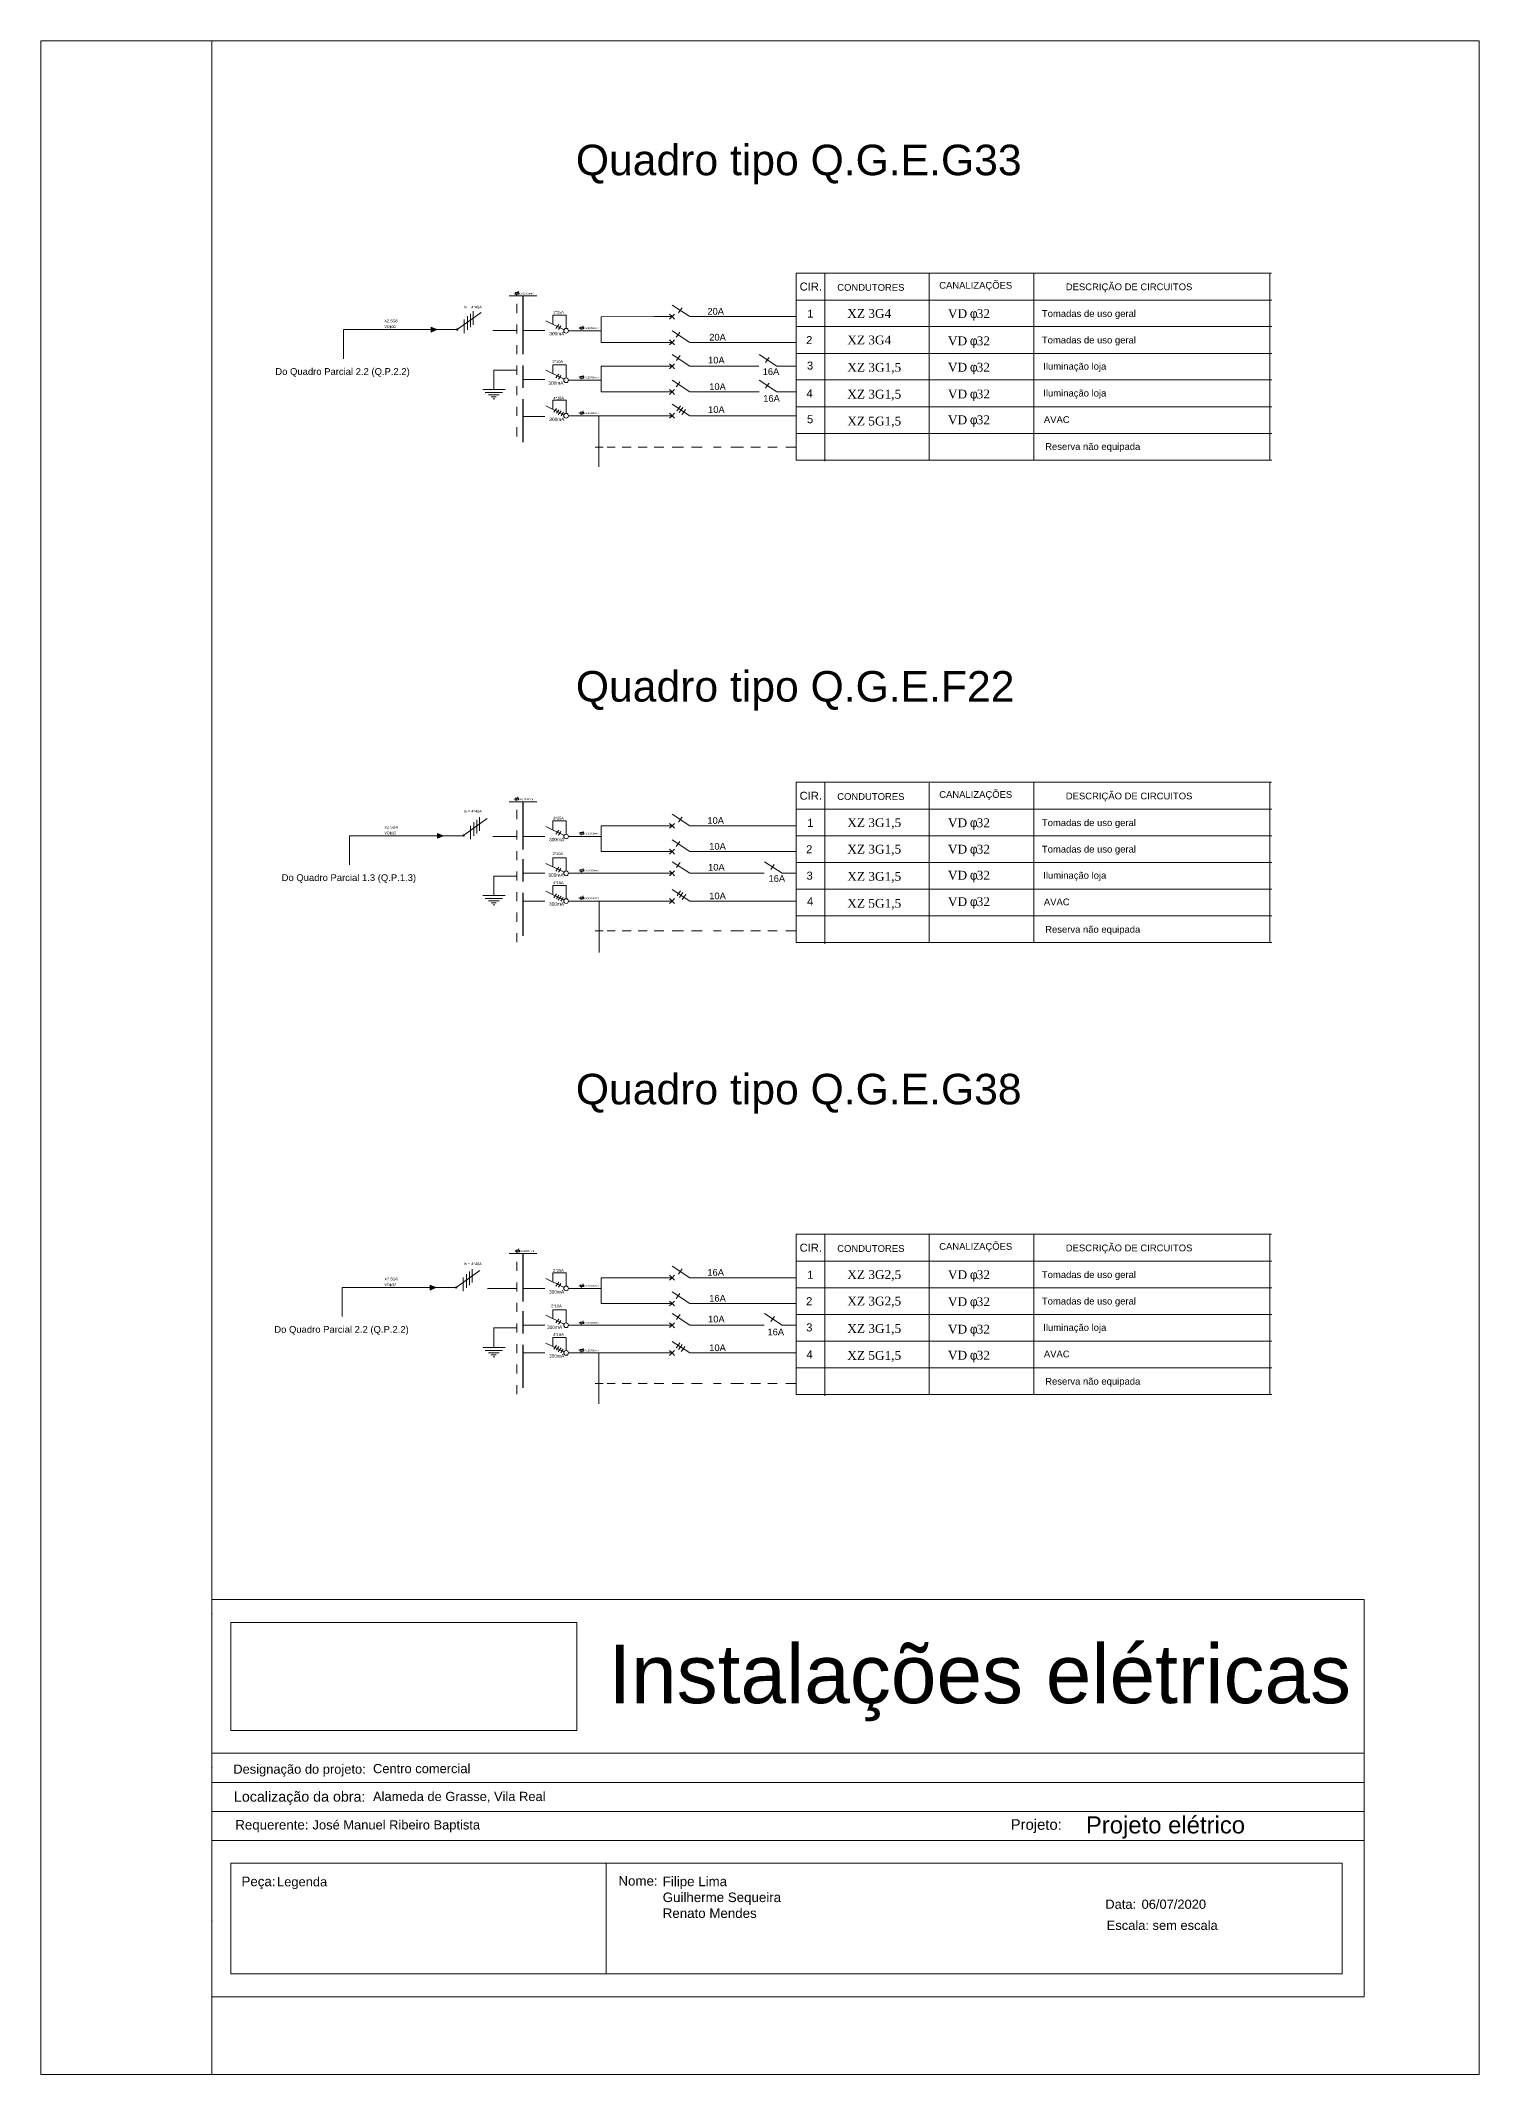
# Model space of a CAD drawing. Extents: x -17539 to 1421, y -3169 to 802964.
# Drawn here: x 652.23 to 673.23, y 381.67 to 411.37 of the extents above; entities that cross this region are included whole.
import ezdxf
from ezdxf.enums import TextEntityAlignment as Align

# ---------------------------------------------------------------- set-up
doc = ezdxf.new("R2010")
doc.units = 0
doc.header["$LTSCALE"] = 25
doc.header["$MEASUREMENT"] = 0
doc.linetypes.add('TRACO_PONTO', pattern=[500, 300, -100, 0.1, -99.9])
doc.layers.get('0').update_dxf_attribs({"lineweight": 9})
doc.styles.add('MtXpl_Symbol', font='symbol.ttf')
doc.styles.add('MtXpl_Times_New_Roma', font='times.ttf')
doc.styles.add('ROMANS', font='arial.ttf')
doc.styles.get("Standard").update_dxf_attribs({"font": 'arial.ttf'})

msp = doc.modelspace()

# ---------------------------------------------------------------- hatches: boundary and pattern name
h = msp.add_hatch(color=256)
h.dxf.hatch_style = 1
h.paths.add_polyline_path([(658.019, 407.149), (657.934, 407.183), (657.934, 407.112)])
h = msp.add_hatch(color=256)
h.dxf.hatch_style = 1
h.paths.add_polyline_path([(658.025, 399.793), (658.025, 399.721), (658.11, 399.759)])
h = msp.add_hatch(color=256)
h.dxf.hatch_style = 1
h.paths.add_polyline_path([(657.918, 393.194), (657.918, 393.123), (658.003, 393.16)])

# ---------------------------------------------------------------- linework, layer by layer
for p, q in [((652.235, 411.369), (652.235, 381.669)), ((652.235, 411.369), (673.235, 411.369)), ((654.735, 411.369), (654.735, 381.669)), ((673.235, 411.369), (673.235, 381.669)), ((673.235, 411.369), (673.235, 410.888)), ((663.262, 407.973), (670.203, 407.973)), ((663.262, 407.973), (663.262, 405.634)), ((663.682, 407.975), (663.682, 405.634)), ((665.204, 407.963), (665.204, 405.634)), ((666.733, 407.973), (666.733, 405.634)), ((670.178, 407.973), (670.178, 405.634)), ((659.074, 407.644), (659.478, 407.644)), ((659.168, 407.668), (659.168, 407.692)), ((659.215, 407.691), (659.168, 407.691)), ((659.168, 407.668), (659.215, 407.668)), ((659.177, 407.652), (659.209, 407.711)), ((659.183, 407.524), (659.183, 407.391)), ((659.215, 407.668), (659.215, 407.692)), ((661.712, 407.339), (661.455, 407.508)), ((663.262, 407.582), (670.204, 407.582)), ((663.483, 407.582), (670.204, 407.582)), ((658.319, 407.155), (658.663, 407.4)), ((658.418, 407.295), (658.418, 407.097)), ((658.464, 407.344), (658.464, 407.146)), ((658.509, 407.381), (658.509, 407.183)), ((658.548, 407.418), (658.548, 407.22)), ((659.183, 407.224), (659.183, 407.091)), ((659.874, 407.147), (659.61, 407.278)), ((659.713, 407.227), (659.713, 407.359)), ((659.713, 407.359), (659.904, 407.359)), ((659.796, 407.222), (659.755, 407.165)), ((659.829, 407.203), (659.794, 407.15)), ((659.904, 407.359), (659.904, 407.166)), ((660.122, 407.147), (660.153, 407.206)), ((660.416, 407.338), (661.194, 407.339)), ((660.416, 407.338), (660.416, 406.963)), ((661.194, 407.339), (661.451, 407.339)), ((661.451, 407.339), (661.416, 407.375)), ((661.451, 407.339), (661.416, 407.303)), ((661.428, 407.315), (661.428, 407.315)), ((661.428, 407.315), (661.428, 407.315)), ((661.428, 407.315), (661.428, 407.315)), ((661.428, 407.315), (661.428, 407.315)), ((661.451, 407.339), (661.487, 407.375)), ((661.451, 407.339), (661.487, 407.302)), ((661.571, 407.43), (661.546, 407.393)), ((661.571, 407.43), (661.598, 407.466)), ((661.712, 407.339), (663.26, 407.339)), ((663.262, 407.193), (670.204, 407.193)), ((657.934, 407.149), (656.654, 407.149)), ((656.654, 407.149), (656.654, 406.724)), ((657.934, 407.183), (657.934, 407.112)), ((657.934, 407.183), (658.019, 407.149)), ((657.934, 407.112), (658.019, 407.149)), ((658.175, 407.149), (658.019, 407.149)), ((659.183, 406.924), (659.183, 406.791)), ((659.269, 407.136), (659.592, 407.136)), ((659.939, 407.132), (660.416, 407.132)), ((660.16, 407.186), (660.112, 407.186)), ((660.112, 407.162), (660.112, 407.186)), ((660.112, 407.162), (660.16, 407.163)), ((660.16, 407.163), (660.16, 407.187)), ((660.416, 406.963), (661.194, 406.963)), ((661.194, 406.963), (661.451, 406.963)), ((661.451, 406.963), (661.416, 406.999)), ((661.451, 406.963), (661.416, 406.927)), ((661.428, 406.939), (661.428, 406.939)), ((661.428, 406.939), (661.428, 406.939)), ((661.428, 406.939), (661.428, 406.939)), ((661.428, 406.939), (661.428, 406.939)), ((661.451, 406.963), (661.487, 406.999)), ((661.451, 406.963), (661.487, 406.927)), ((661.712, 406.963), (661.455, 407.132)), ((661.539, 407.074), (661.513, 407.037)), ((661.539, 407.074), (661.565, 407.11)), ((661.712, 406.963), (661.956, 406.963)), ((663.263, 406.963), (661.954, 406.963)), ((659.183, 406.624), (659.183, 406.491)), ((659.713, 406.505), (659.713, 406.637)), ((659.713, 406.637), (659.904, 406.637)), ((659.904, 406.637), (659.904, 406.445)), ((660.416, 406.615), (661.194, 406.615)), ((660.416, 406.615), (660.416, 406.239)), ((661.194, 406.615), (661.451, 406.615)), ((661.451, 406.615), (661.416, 406.651)), ((661.451, 406.615), (661.416, 406.579)), ((661.451, 406.615), (661.487, 406.651)), ((661.451, 406.615), (661.487, 406.579)), ((661.712, 406.615), (661.455, 406.785)), ((661.542, 406.735), (661.516, 406.699)), ((661.542, 406.735), (661.568, 406.772)), ((661.712, 406.615), (662.17, 406.615)), ((662.17, 406.615), (662.72, 406.615)), ((662.981, 406.615), (662.724, 406.785)), ((662.84, 406.706), (662.815, 406.67)), ((662.84, 406.706), (662.867, 406.743)), ((662.981, 406.615), (663.264, 406.615)), ((663.262, 406.803), (670.204, 406.803)), ((658.851, 406.274), (658.851, 406.558)), ((659.183, 406.558), (658.851, 406.558)), ((659.183, 406.324), (659.183, 406.191)), ((659.271, 406.419), (659.592, 406.419)), ((659.874, 406.426), (659.61, 406.556)), ((659.796, 406.5), (659.755, 406.443)), ((659.829, 406.481), (659.794, 406.428)), ((659.939, 406.41), (660.416, 406.41)), ((660.16, 406.466), (660.112, 406.466)), ((660.112, 406.442), (660.112, 406.466)), ((660.112, 406.442), (660.16, 406.442)), ((660.122, 406.427), (660.153, 406.486)), ((660.16, 406.442), (660.16, 406.466)), ((661.428, 406.592), (661.428, 406.592)), ((661.428, 406.592), (661.428, 406.592)), ((661.428, 406.592), (661.428, 406.592)), ((661.428, 406.592), (661.428, 406.592)), ((661.712, 406.24), (661.455, 406.409)), ((661.539, 406.35), (661.513, 406.314)), ((661.539, 406.35), (661.565, 406.387)), ((662.982, 406.24), (662.724, 406.409)), ((662.841, 406.331), (662.816, 406.294)), ((662.841, 406.331), (662.867, 406.367)), ((663.262, 406.414), (670.205, 406.414)), ((658.687, 406.274), (659.015, 406.274)), ((658.722, 406.231), (658.978, 406.231)), ((658.77, 406.196), (658.927, 406.196)), ((658.813, 406.166), (658.884, 406.166)), ((658.838, 406.138), (658.862, 406.138)), ((659.183, 406.024), (659.183, 405.891)), ((659.874, 405.907), (659.61, 406.037)), ((659.713, 406.119), (659.904, 406.119)), ((659.713, 405.986), (659.713, 406.119)), ((659.904, 406.119), (659.904, 405.926)), ((660.416, 406.239), (661.194, 406.24)), ((661.194, 406.24), (661.451, 406.24)), ((661.451, 406.24), (661.416, 406.276)), ((661.451, 406.24), (661.416, 406.204)), ((661.428, 406.216), (661.428, 406.216)), ((661.428, 406.216), (661.428, 406.216)), ((661.428, 406.216), (661.428, 406.216)), ((661.428, 406.216), (661.428, 406.216)), ((661.451, 406.24), (661.487, 406.276)), ((661.451, 406.24), (661.487, 406.203)), ((661.712, 405.892), (661.455, 406.061)), ((661.548, 405.999), (661.523, 405.963)), ((661.548, 405.999), (661.575, 406.036)), ((661.583, 405.976), (661.609, 406.013)), ((661.712, 406.24), (662.17, 406.24)), ((662.17, 406.24), (662.721, 406.24)), ((662.982, 406.24), (663.262, 406.24)), ((663.262, 406.023), (670.204, 406.023)), ((659.183, 405.724), (659.183, 405.591)), ((659.271, 405.88), (659.592, 405.88)), ((659.765, 405.999), (659.724, 405.942)), ((659.799, 405.98), (659.764, 405.927)), ((659.831, 405.962), (659.79, 405.905)), ((659.865, 405.943), (659.83, 405.89)), ((659.939, 405.892), (660.416, 405.892)), ((660.16, 405.945), (660.112, 405.945)), ((660.112, 405.921), (660.112, 405.945)), ((660.112, 405.921), (660.16, 405.921)), ((660.122, 405.905), (660.153, 405.964)), ((660.16, 405.921), (660.16, 405.945)), ((660.381, 405.89), (660.381, 405.146)), ((660.416, 405.892), (661.194, 405.892)), ((661.194, 405.892), (661.451, 405.892)), ((661.451, 405.892), (661.416, 405.928)), ((661.451, 405.892), (661.416, 405.856)), ((661.428, 405.868), (661.428, 405.868)), ((661.428, 405.868), (661.428, 405.868)), ((661.428, 405.868), (661.428, 405.868)), ((661.428, 405.868), (661.428, 405.868)), ((661.451, 405.892), (661.487, 405.928)), ((661.451, 405.892), (661.487, 405.856)), ((661.583, 405.976), (661.557, 405.94)), ((661.622, 405.946), (661.596, 405.909)), ((661.622, 405.946), (661.648, 405.982)), ((661.712, 405.892), (661.956, 405.892)), ((663.263, 405.892), (661.954, 405.892)), ((660.445, 405.435), (660.327, 405.435)), ((660.622, 405.434), (660.504, 405.434)), ((660.854, 405.434), (660.724, 405.434)), ((661.087, 405.434), (660.955, 405.434)), ((661.331, 405.434), (661.189, 405.434)), ((661.616, 405.434), (661.453, 405.434)), ((661.889, 405.434), (661.733, 405.434)), ((662.166, 405.434), (662.054, 405.434)), ((662.496, 405.434), (662.311, 405.434)), ((662.74, 405.434), (662.6, 405.434)), ((662.985, 405.434), (662.849, 405.434)), ((663.254, 405.434), (663.11, 405.434)), ((663.262, 405.634), (670.204, 405.634)), ((663.262, 405.634), (663.262, 405.244)), ((663.682, 405.634), (663.682, 405.226)), ((665.204, 405.634), (665.204, 405.244)), ((666.733, 405.634), (666.733, 405.244)), ((670.178, 405.634), (670.178, 405.244)), ((663.262, 405.244), (670.205, 405.244)), ((663.262, 400.538), (670.203, 400.538)), ((663.262, 400.538), (663.262, 398.978)), ((663.682, 400.539), (663.682, 398.96)), ((665.204, 400.527), (665.204, 398.978)), ((666.733, 400.538), (666.733, 398.978)), ((670.178, 400.538), (670.178, 398.978)), ((659.074, 400.255), (659.478, 400.255)), ((659.208, 400.305), (659.16, 400.305)), ((659.16, 400.281), (659.16, 400.305)), ((659.16, 400.281), (659.208, 400.281)), ((659.17, 400.266), (659.201, 400.325)), ((659.183, 400.135), (659.183, 400.002)), ((659.208, 400.281), (659.208, 400.305)), ((661.712, 399.903), (661.455, 400.072)), ((663.262, 400.147), (670.204, 400.147)), ((663.483, 400.147), (670.204, 400.147)), ((658.025, 399.793), (658.025, 399.721)), ((658.025, 399.793), (658.11, 399.759)), ((658.411, 399.764), (658.754, 400.009)), ((658.51, 399.904), (658.51, 399.706)), ((658.556, 399.954), (658.556, 399.755)), ((658.6, 399.991), (658.6, 399.792)), ((658.64, 400.027), (658.64, 399.829)), ((659.183, 399.835), (659.183, 399.702)), ((659.874, 399.762), (659.61, 399.893)), ((659.713, 399.842), (659.713, 399.974)), ((659.713, 399.974), (659.904, 399.974)), ((659.796, 399.837), (659.755, 399.779)), ((659.829, 399.818), (659.794, 399.765)), ((659.904, 399.974), (659.904, 399.781)), ((660.112, 399.781), (660.112, 399.805)), ((660.16, 399.804), (660.112, 399.804)), ((660.112, 399.781), (660.16, 399.781)), ((660.122, 399.765), (660.153, 399.824)), ((660.16, 399.781), (660.16, 399.805)), ((660.416, 399.903), (661.194, 399.903)), ((660.416, 399.903), (660.416, 399.527)), ((661.194, 399.903), (661.451, 399.903)), ((661.451, 399.903), (661.416, 399.939)), ((661.451, 399.903), (661.416, 399.867)), ((661.428, 399.879), (661.428, 399.879)), ((661.428, 399.879), (661.428, 399.879)), ((661.428, 399.879), (661.428, 399.879)), ((661.428, 399.879), (661.428, 399.879)), ((661.451, 399.903), (661.487, 399.939)), ((661.451, 399.903), (661.487, 399.867)), ((661.571, 399.994), (661.546, 399.957)), ((661.571, 399.994), (661.598, 400.031)), ((661.712, 399.903), (662.246, 399.903)), ((662.246, 399.903), (663.261, 399.903)), ((658.025, 399.759), (656.745, 399.759)), ((656.745, 399.759), (656.745, 399.333)), ((658.025, 399.721), (658.11, 399.759)), ((658.267, 399.759), (658.11, 399.759)), ((659.183, 399.535), (659.183, 399.402)), ((659.269, 399.747), (659.592, 399.747)), ((659.939, 399.747), (660.416, 399.747)), ((660.416, 399.527), (661.194, 399.527)), ((661.194, 399.527), (661.451, 399.527)), ((661.451, 399.527), (661.416, 399.563)), ((661.451, 399.527), (661.416, 399.491)), ((661.428, 399.504), (661.428, 399.504)), ((661.428, 399.504), (661.428, 399.504)), ((661.428, 399.504), (661.428, 399.504)), ((661.428, 399.504), (661.428, 399.504)), ((661.451, 399.527), (661.487, 399.563)), ((661.451, 399.527), (661.487, 399.491)), ((661.712, 399.527), (661.455, 399.696)), ((661.539, 399.638), (661.513, 399.601)), ((661.539, 399.638), (661.565, 399.675)), ((661.712, 399.527), (661.956, 399.527)), ((663.263, 399.528), (661.954, 399.528)), ((663.262, 399.757), (670.204, 399.757)), ((658.851, 398.885), (658.851, 399.169)), ((659.183, 399.169), (658.851, 399.169)), ((659.183, 399.235), (659.183, 399.102)), ((659.271, 399.209), (659.592, 399.209)), ((659.874, 399.224), (659.61, 399.355)), ((659.713, 399.304), (659.713, 399.436)), ((659.713, 399.436), (659.904, 399.436)), ((659.796, 399.299), (659.755, 399.241)), ((659.829, 399.28), (659.794, 399.227)), ((659.904, 399.436), (659.904, 399.243)), ((659.939, 399.209), (660.416, 399.209)), ((660.16, 399.262), (660.112, 399.262)), ((660.112, 399.238), (660.112, 399.262)), ((660.112, 399.238), (660.16, 399.239)), ((660.122, 399.223), (660.153, 399.282)), ((660.16, 399.239), (660.16, 399.262)), ((660.416, 399.209), (661.194, 399.209)), ((661.194, 399.209), (661.451, 399.209)), ((661.451, 399.209), (661.416, 399.245)), ((661.451, 399.209), (661.416, 399.173)), ((661.428, 399.186), (661.428, 399.186)), ((661.428, 399.186), (661.428, 399.186)), ((661.428, 399.186), (661.428, 399.186)), ((661.428, 399.186), (661.428, 399.186)), ((661.451, 399.209), (661.487, 399.245)), ((661.451, 399.209), (661.487, 399.173)), ((661.712, 399.209), (661.455, 399.379)), ((661.542, 399.33), (661.516, 399.293)), ((661.542, 399.33), (661.568, 399.366)), ((661.712, 399.209), (661.956, 399.209)), ((662.796, 399.21), (661.954, 399.21)), ((663.057, 399.21), (662.8, 399.379)), ((662.917, 399.301), (662.891, 399.264)), ((662.917, 399.301), (662.943, 399.338)), ((663.263, 399.21), (663.057, 399.21)), ((663.262, 399.368), (670.204, 399.368)), ((663.262, 399.368), (663.262, 398.587)), ((663.682, 399.369), (663.682, 398.587)), ((665.204, 399.357), (665.204, 398.587)), ((666.733, 399.368), (666.733, 398.588)), ((670.178, 399.368), (670.178, 398.587)), ((658.687, 398.885), (659.015, 398.885)), ((659.183, 398.935), (659.183, 398.802)), ((659.874, 398.819), (659.61, 398.949)), ((659.713, 398.898), (659.713, 399.031)), ((659.713, 399.031), (659.904, 399.031)), ((659.764, 398.91), (659.723, 398.853)), ((659.798, 398.891), (659.763, 398.838)), ((659.83, 398.874), (659.789, 398.816)), ((659.904, 399.031), (659.904, 398.838)), ((660.122, 398.821), (660.153, 398.88)), ((661.712, 398.804), (661.455, 398.973)), ((661.55, 398.917), (661.524, 398.88)), ((661.55, 398.917), (661.576, 398.954)), ((661.584, 398.894), (661.559, 398.857)), ((661.584, 398.894), (661.61, 398.93)), ((661.623, 398.863), (661.65, 398.9)), ((663.262, 398.978), (670.205, 398.978)), ((658.722, 398.842), (658.978, 398.842)), ((658.77, 398.808), (658.927, 398.808)), ((658.813, 398.778), (658.884, 398.778)), ((658.838, 398.75), (658.862, 398.75)), ((659.183, 398.635), (659.183, 398.502)), ((659.271, 398.804), (659.592, 398.804)), ((659.864, 398.855), (659.829, 398.801)), ((659.939, 398.804), (660.416, 398.804)), ((660.16, 398.86), (660.112, 398.86)), ((660.112, 398.836), (660.112, 398.86)), ((660.112, 398.836), (660.16, 398.837)), ((660.16, 398.837), (660.16, 398.861)), ((660.387, 398.799), (660.387, 398.055)), ((660.416, 398.804), (661.194, 398.804)), ((661.194, 398.804), (661.451, 398.804)), ((661.451, 398.804), (661.416, 398.84)), ((661.451, 398.804), (661.416, 398.768)), ((661.428, 398.78), (661.428, 398.78)), ((661.428, 398.78), (661.428, 398.78)), ((661.428, 398.78), (661.428, 398.78)), ((661.428, 398.78), (661.428, 398.78)), ((661.451, 398.804), (661.487, 398.84)), ((661.451, 398.804), (661.487, 398.768)), ((661.623, 398.863), (661.598, 398.827)), ((661.712, 398.804), (661.956, 398.804)), ((663.263, 398.804), (661.954, 398.804)), ((663.262, 398.587), (670.204, 398.587)), ((663.262, 398.587), (663.262, 398.198)), ((663.682, 398.587), (663.682, 398.18)), ((665.204, 398.587), (665.204, 398.198)), ((666.733, 398.587), (666.733, 398.198)), ((670.178, 398.587), (670.178, 398.198)), ((659.183, 398.335), (659.183, 398.202)), ((660.445, 398.369), (660.327, 398.369)), ((660.622, 398.368), (660.504, 398.368)), ((660.854, 398.368), (660.724, 398.368)), ((661.087, 398.368), (660.955, 398.368)), ((661.331, 398.368), (661.189, 398.368)), ((661.616, 398.368), (661.453, 398.368)), ((661.889, 398.368), (661.733, 398.368)), ((662.166, 398.368), (662.054, 398.368)), ((662.496, 398.368), (662.311, 398.368)), ((662.74, 398.368), (662.6, 398.368)), ((662.985, 398.368), (662.849, 398.368)), ((663.254, 398.368), (663.11, 398.368)), ((663.262, 398.198), (670.205, 398.198)), ((663.262, 393.938), (670.203, 393.938)), ((663.262, 393.938), (663.262, 392.378)), ((663.682, 393.939), (663.682, 392.36)), ((665.204, 393.928), (665.204, 392.378)), ((666.733, 393.938), (666.733, 392.378)), ((670.178, 393.938), (670.178, 392.378)), ((659.074, 393.655), (659.478, 393.655)), ((659.223, 393.707), (659.175, 393.707)), ((659.175, 393.683), (659.175, 393.707)), ((659.175, 393.683), (659.223, 393.683)), ((659.183, 393.535), (659.183, 393.403)), ((659.185, 393.667), (659.216, 393.726)), ((659.223, 393.683), (659.223, 393.707)), ((663.262, 393.547), (670.204, 393.547)), ((663.483, 393.547), (670.204, 393.547)), ((658.303, 393.166), (658.647, 393.41)), ((658.403, 393.306), (658.403, 393.107)), ((658.449, 393.355), (658.449, 393.157)), ((658.493, 393.392), (658.493, 393.194)), ((658.533, 393.429), (658.533, 393.231)), ((659.183, 393.235), (659.183, 393.103)), ((659.874, 393.162), (659.61, 393.293)), ((659.713, 393.242), (659.713, 393.374)), ((659.713, 393.374), (659.904, 393.374)), ((659.796, 393.237), (659.755, 393.18)), ((659.904, 393.374), (659.904, 393.181)), ((660.416, 393.303), (661.194, 393.303)), ((660.416, 393.303), (660.416, 392.927)), ((661.194, 393.303), (661.451, 393.303)), ((661.451, 393.303), (661.416, 393.339)), ((661.451, 393.303), (661.416, 393.267)), ((661.428, 393.279), (661.428, 393.279)), ((661.428, 393.279), (661.428, 393.279)), ((661.428, 393.279), (661.428, 393.279)), ((661.428, 393.279), (661.428, 393.279)), ((661.451, 393.303), (661.487, 393.339)), ((661.451, 393.303), (661.487, 393.267)), ((661.712, 393.303), (661.455, 393.472)), ((661.571, 393.394), (661.546, 393.357)), ((661.571, 393.394), (661.598, 393.431)), ((661.712, 393.303), (661.956, 393.303)), ((663.263, 393.303), (661.954, 393.303)), ((657.918, 393.16), (656.638, 393.16)), ((656.638, 393.16), (656.638, 392.735)), ((657.918, 393.194), (657.918, 393.123)), ((657.918, 393.194), (658.003, 393.16)), ((657.918, 393.123), (658.003, 393.16)), ((658.16, 393.16), (658.003, 393.16)), ((659.183, 392.935), (659.183, 392.803)), ((659.269, 393.147), (659.592, 393.147)), ((659.829, 393.218), (659.794, 393.165)), ((659.939, 393.147), (660.416, 393.147)), ((660.112, 393.173), (660.112, 393.197)), ((660.16, 393.196), (660.112, 393.196)), ((660.112, 393.173), (660.16, 393.173)), ((660.122, 393.157), (660.153, 393.216)), ((660.16, 393.173), (660.16, 393.197)), ((661.451, 392.927), (661.416, 392.963)), ((661.451, 392.927), (661.487, 392.963)), ((661.712, 392.927), (661.455, 393.097)), ((661.539, 393.038), (661.513, 393.001)), ((661.539, 393.038), (661.565, 393.075)), ((663.262, 393.157), (670.204, 393.157)), ((659.183, 392.635), (659.183, 392.503)), ((659.874, 392.624), (659.61, 392.755)), ((659.713, 392.704), (659.713, 392.836)), ((659.713, 392.836), (659.904, 392.836)), ((659.796, 392.699), (659.755, 392.642)), ((659.829, 392.68), (659.794, 392.627)), ((659.904, 392.836), (659.904, 392.643)), ((660.16, 392.656), (660.112, 392.656)), ((660.112, 392.632), (660.112, 392.656)), ((660.122, 392.617), (660.153, 392.676)), ((660.16, 392.633), (660.16, 392.656)), ((660.416, 392.927), (661.194, 392.927)), ((661.194, 392.927), (661.451, 392.927)), ((661.451, 392.927), (661.416, 392.891)), ((661.451, 392.609), (661.416, 392.645)), ((661.428, 392.904), (661.428, 392.904)), ((661.428, 392.904), (661.428, 392.904)), ((661.428, 392.904), (661.428, 392.904)), ((661.428, 392.904), (661.428, 392.904)), ((661.451, 392.927), (661.487, 392.891)), ((661.451, 392.609), (661.487, 392.645)), ((661.712, 392.609), (661.455, 392.779)), ((661.542, 392.73), (661.516, 392.693)), ((661.542, 392.73), (661.568, 392.766)), ((661.712, 392.927), (661.956, 392.927)), ((663.263, 392.928), (661.954, 392.928)), ((663.059, 392.609), (662.802, 392.779)), ((662.918, 392.7), (662.893, 392.664)), ((662.918, 392.7), (662.945, 392.737)), ((663.262, 392.768), (670.204, 392.768)), ((663.262, 392.768), (663.262, 391.988)), ((663.682, 392.769), (663.682, 391.987)), ((665.204, 392.758), (665.204, 391.987)), ((666.733, 392.768), (666.733, 391.987)), ((670.178, 392.768), (670.178, 391.987)), ((658.851, 392.285), (658.851, 392.57)), ((659.183, 392.57), (658.851, 392.57)), ((659.271, 392.609), (659.592, 392.609)), ((659.874, 392.219), (659.61, 392.349)), ((659.713, 392.298), (659.713, 392.431)), ((659.713, 392.431), (659.904, 392.431)), ((659.904, 392.431), (659.904, 392.238)), ((659.939, 392.609), (660.416, 392.609)), ((660.112, 392.632), (660.16, 392.633)), ((660.416, 392.609), (661.194, 392.609)), ((661.194, 392.609), (661.451, 392.609)), ((661.451, 392.609), (661.416, 392.574)), ((661.428, 392.586), (661.428, 392.586)), ((661.428, 392.586), (661.428, 392.586)), ((661.428, 392.586), (661.428, 392.586)), ((661.428, 392.586), (661.428, 392.586)), ((661.451, 392.609), (661.487, 392.573)), ((661.712, 392.204), (661.455, 392.373)), ((661.538, 392.314), (661.564, 392.351)), ((661.712, 392.609), (661.956, 392.609)), ((662.798, 392.609), (661.956, 392.609)), ((663.059, 392.609), (663.262, 392.609)), ((663.262, 392.378), (670.205, 392.378)), ((658.687, 392.285), (659.015, 392.285)), ((658.722, 392.242), (658.978, 392.242)), ((658.77, 392.208), (658.927, 392.208)), ((658.813, 392.178), (658.884, 392.178)), ((658.838, 392.15), (658.862, 392.15)), ((659.183, 392.335), (659.183, 392.203)), ((659.271, 392.204), (659.592, 392.204)), ((659.764, 392.316), (659.723, 392.259)), ((659.798, 392.297), (659.763, 392.244)), ((659.83, 392.279), (659.789, 392.222)), ((659.864, 392.261), (659.829, 392.207)), ((659.939, 392.204), (660.416, 392.204)), ((660.16, 392.256), (660.112, 392.256)), ((660.112, 392.232), (660.112, 392.256)), ((660.112, 392.232), (660.16, 392.232)), ((660.122, 392.217), (660.153, 392.276)), ((660.16, 392.232), (660.16, 392.256)), ((660.382, 392.204), (660.382, 391.459)), ((660.416, 392.204), (661.194, 392.204)), ((661.194, 392.204), (661.451, 392.204)), ((661.451, 392.204), (661.416, 392.24)), ((661.451, 392.204), (661.416, 392.168)), ((661.428, 392.181), (661.428, 392.181)), ((661.428, 392.181), (661.428, 392.181)), ((661.428, 392.181), (661.428, 392.181)), ((661.428, 392.181), (661.428, 392.181)), ((661.451, 392.204), (661.487, 392.24)), ((661.451, 392.204), (661.487, 392.168)), ((661.538, 392.314), (661.512, 392.278)), ((661.572, 392.291), (661.547, 392.254)), ((661.572, 392.291), (661.598, 392.328)), ((661.611, 392.26), (661.586, 392.224)), ((661.611, 392.26), (661.638, 392.297)), ((661.712, 392.204), (661.956, 392.204)), ((663.263, 392.204), (661.954, 392.204)), ((659.183, 392.035), (659.183, 391.903)), ((660.445, 391.758), (660.327, 391.758)), ((660.622, 391.758), (660.504, 391.758)), ((660.854, 391.758), (660.724, 391.758)), ((661.087, 391.758), (660.955, 391.758)), ((661.331, 391.758), (661.189, 391.758)), ((661.616, 391.758), (661.453, 391.758)), ((661.889, 391.758), (661.733, 391.758)), ((662.166, 391.758), (662.054, 391.758)), ((662.496, 391.758), (662.311, 391.758)), ((662.74, 391.758), (662.6, 391.758)), ((662.985, 391.758), (662.849, 391.758)), ((663.254, 391.758), (663.11, 391.758)), ((663.262, 391.988), (663.262, 391.599)), ((663.262, 391.987), (670.204, 391.987)), ((663.682, 391.988), (663.682, 391.58)), ((665.204, 391.988), (665.204, 391.599)), ((666.733, 391.988), (666.733, 391.599)), ((670.178, 391.988), (670.178, 391.599)), ((659.183, 391.735), (659.183, 391.603)), ((663.262, 391.599), (670.205, 391.599)), ((654.735, 388.603), (671.552, 388.603)), ((671.552, 388.603), (671.552, 382.802)), ((655.01, 388.27), (660.06, 388.27)), ((655.01, 388.27), (655.01, 386.691)), ((660.06, 388.27), (660.06, 386.691)), ((655.01, 386.691), (660.06, 386.691)), ((654.735, 386.361), (671.552, 386.361)), ((654.735, 385.932), (671.552, 385.932)), ((654.735, 385.509), (671.552, 385.509)), ((654.735, 385.086), (671.552, 385.086)), ((655.01, 384.753), (671.231, 384.753)), ((655.01, 384.42), (655.01, 384.753)), ((660.488, 384.753), (660.488, 383.135)), ((671.231, 383.135), (671.231, 384.753)), ((655.01, 384.42), (655.01, 383.135)), ((671.231, 383.135), (655.01, 383.135)), ((671.552, 382.802), (654.735, 382.802)), ((652.235, 381.669), (673.235, 381.669))]:
    msp.add_line(p, q)
at = {"lineweight": 30}
for p, q in [((659.271, 407.644), (659.271, 406.793)), ((659.271, 406.624), (659.271, 406.298)), ((659.271, 406.133), (659.271, 405.507)), ((659.271, 400.255), (659.271, 399.558)), ((659.271, 399.414), (659.271, 399.088)), ((659.271, 398.923), (659.271, 398.297)), ((659.271, 393.655), (659.271, 392.958)), ((659.271, 392.814), (659.271, 392.488)), ((659.271, 392.323), (659.271, 391.697))]:
    msp.add_line(p, q, dxfattribs=at)
at = {"linetype": 'TRACO_PONTO'}
for p, q in [((658.317, 407.149), (658.175, 407.149)), ((658.835, 407.137), (659.174, 407.137)), ((658.408, 399.759), (658.267, 399.759)), ((658.834, 399.747), (659.174, 399.747)), ((658.301, 393.16), (658.16, 393.16)), ((658.757, 393.147), (659.181, 393.147))]:
    msp.add_line(p, q, dxfattribs=at)
for centre, radius in [((658.315, 407.151), 0.0104), ((659.905, 407.132), 0.0342), ((659.905, 406.41), 0.0342), ((659.905, 405.892), 0.0342), ((658.407, 399.76), 0.0104), ((659.905, 399.747), 0.0342), ((659.905, 399.209), 0.0342), ((659.905, 398.804), 0.0342), ((658.3, 393.161), 0.0104), ((659.905, 393.147), 0.0342), ((659.905, 392.609), 0.0342), ((659.905, 392.204), 0.0342)]:
    msp.add_circle(centre, radius)
for p in [(654.735, 388.394), (654.735, 386.152), (654.735, 383.911)]:
    msp.add_point(p)

# ---------------------------------------------------------------- texts
for s, height, style, p in [('CIR.', 0.1168, 'ROMANS', (663.313, 407.72)), ('CONDUTORES', 0.0988, 'ROMANS', (663.862, 407.717)), ('CANALIZAÇÕES', 0.09875, 'ROMANS', (665.351, 407.747)), ('DESCRIÇÃO DE CIRCUITOS', 0.09875, 'ROMANS', (667.199, 407.725)), ('In = 4*40A ', 0.04037, 'ROMANS', (658.409, 407.458)), (' VDϕ32', 0.0404, 'ROMANS', (657.236, 407.173)), (' XZ 5G6', 0.0404, 'ROMANS', (657.236, 407.256)), ('2*25A', 0.0404, 'ROMANS', (659.719, 407.383)), ('20A', 0.0974, 'ROMANS', (661.967, 407.368)), ('1', 0.117, 'ROMANS', (663.424, 407.324)), ('XZ 3G4', 0.1285, 'MtXpl_Times_New_Roma', (664.009, 407.321)), ('VD ', 0.1285, 'MtXpl_Times_New_Roma', (665.478, 407.319)), ('f', 0.129, 'MtXpl_Symbol', (665.799, 407.319)), ('32', 0.1285, 'MtXpl_Times_New_Roma', (665.898, 407.319)), ('Tomadas de uso geral', 0.09875, 'ROMANS', (666.85, 407.335)), ('20A', 0.0974, 'ROMANS', (661.994, 406.99)), ('2', 0.117, 'ROMANS', (663.408, 406.938)), ('XZ 3G4', 0.1285, 'MtXpl_Times_New_Roma', (664.009, 406.934)), ('VD ', 0.1285, 'MtXpl_Times_New_Roma', (665.478, 406.921)), ('f', 0.129, 'MtXpl_Symbol', (665.799, 406.921)), ('32', 0.1285, 'MtXpl_Times_New_Roma', (665.898, 406.921)), ('Tomadas de uso geral', 0.09875, 'ROMANS', (666.85, 406.948)), ('2*10A', 0.0404, 'ROMANS', (659.705, 406.663)), ('10A', 0.0974, 'ROMANS', (661.977, 406.655)), ('3', 0.117, 'ROMANS', (663.42, 406.566)), ('XZ 3G1,5', 0.1285, 'MtXpl_Times_New_Roma', (664.009, 406.535)), ('VD ', 0.1285, 'MtXpl_Times_New_Roma', (665.478, 406.536)), ('f', 0.129, 'MtXpl_Symbol', (665.799, 406.536)), ('32', 0.1285, 'MtXpl_Times_New_Roma', (665.898, 406.536)), ('Iluminação loja', 0.09875, 'ROMANS', (666.87, 406.565)), ('Do Quadro Parcial 2.2 (Q.P.2.2)', 0.09875, 'ROMANS', (655.66, 406.488)), ('10A', 0.0974, 'ROMANS', (661.994, 406.267)), ('16A', 0.0974, 'ROMANS', (662.774, 406.487)), ('4*16A', 0.0404, 'ROMANS', (659.719, 406.131)), ('10A', 0.0974, 'ROMANS', (661.977, 405.932)), ('16A', 0.0974, 'ROMANS', (662.782, 406.097)), ('4', 0.117, 'ROMANS', (663.414, 406.16)), ('XZ 3G1,5', 0.1285, 'MtXpl_Times_New_Roma', (664.009, 406.143)), ('VD ', 0.1285, 'MtXpl_Times_New_Roma', (665.478, 406.145)), ('f', 0.129, 'MtXpl_Symbol', (665.799, 406.145)), ('32', 0.1285, 'MtXpl_Times_New_Roma', (665.898, 406.145)), ('Iluminação loja', 0.09875, 'ROMANS', (666.87, 406.173)), ('5', 0.117, 'ROMANS', (663.421, 405.783)), ('XZ 5G1,5', 0.1285, 'MtXpl_Times_New_Roma', (664.009, 405.75)), ('VD ', 0.1285, 'MtXpl_Times_New_Roma', (665.478, 405.768)), ('f', 0.129, 'MtXpl_Symbol', (665.799, 405.768)), ('32', 0.1285, 'MtXpl_Times_New_Roma', (665.898, 405.768)), ('AVAC', 0.0988, 'ROMANS', (666.879, 405.786)), ('Reserva não equipada', 0.09875, 'ROMANS', (666.898, 405.393)), ('CIR.', 0.1168, 'ROMANS', (663.313, 400.284)), ('CONDUTORES', 0.0988, 'ROMANS', (663.862, 400.281)), ('CANALIZAÇÕES', 0.09875, 'ROMANS', (665.351, 400.311)), ('DESCRIÇÃO DE CIRCUITOS', 0.09875, 'ROMANS', (667.199, 400.289)), ('In = 4*40A ', 0.04037, 'ROMANS', (658.409, 400.095)), (' VDϕ32', 0.0404, 'ROMANS', (657.236, 399.779)), (' XZ 5G4', 0.0404, 'ROMANS', (657.236, 399.862)), ('2*25A', 0.0404, 'ROMANS', (659.717, 399.994)), ('10A', 0.0974, 'ROMANS', (661.967, 399.932)), ('1', 0.117, 'ROMANS', (663.424, 399.888)), ('XZ 3G1,5', 0.1285, 'MtXpl_Times_New_Roma', (664.009, 399.885)), ('VD ', 0.1285, 'MtXpl_Times_New_Roma', (665.478, 399.883)), ('f', 0.129, 'MtXpl_Symbol', (665.799, 399.883)), ('32', 0.1285, 'MtXpl_Times_New_Roma', (665.898, 399.883)), ('Tomadas de uso geral', 0.09875, 'ROMANS', (666.85, 399.899)), ('2*10A', 0.0404, 'ROMANS', (659.706, 399.476)), ('10A', 0.0974, 'ROMANS', (661.994, 399.555)), ('2', 0.117, 'ROMANS', (663.408, 399.502)), ('XZ 3G1,5', 0.1285, 'MtXpl_Times_New_Roma', (664.009, 399.498)), ('VD ', 0.1285, 'MtXpl_Times_New_Roma', (665.478, 399.497)), ('f', 0.129, 'MtXpl_Symbol', (665.799, 399.497)), ('32', 0.1285, 'MtXpl_Times_New_Roma', (665.898, 399.497)), ('Tomadas de uso geral', 0.09875, 'ROMANS', (666.85, 399.512)), ('Do Quadro Parcial 1.3 (Q.P.1.3)', 0.09875, 'ROMANS', (655.752, 399.097)), ('10A', 0.0974, 'ROMANS', (661.977, 399.249)), ('16A', 0.0974, 'ROMANS', (662.859, 399.085)), ('3', 0.117, 'ROMANS', (663.414, 399.117)), ('XZ 3G1,5', 0.1285, 'MtXpl_Times_New_Roma', (664.009, 399.1)), ('VD ', 0.1285, 'MtXpl_Times_New_Roma', (665.478, 399.117)), ('f', 0.129, 'MtXpl_Symbol', (665.799, 399.117)), ('32', 0.1285, 'MtXpl_Times_New_Roma', (665.898, 399.117)), ('Iluminação loja', 0.09875, 'ROMANS', (666.87, 399.13)), ('4*16A', 0.0404, 'ROMANS', (659.715, 399.053)), ('10A', 0.0974, 'ROMANS', (661.994, 398.831)), ('4', 0.117, 'ROMANS', (663.421, 398.74)), ('XZ 5G1,5', 0.1285, 'MtXpl_Times_New_Roma', (664.009, 398.707)), ('VD ', 0.1285, 'MtXpl_Times_New_Roma', (665.478, 398.731)), ('f', 0.129, 'MtXpl_Symbol', (665.799, 398.731)), ('32', 0.1285, 'MtXpl_Times_New_Roma', (665.898, 398.731)), ('AVAC', 0.0988, 'ROMANS', (666.879, 398.742)), ('Reserva não equipada', 0.09875, 'ROMANS', (666.898, 398.341)), ('CANALIZAÇÕES', 0.09875, 'ROMANS', (665.351, 393.711)), ('In = 4*40A ', 0.04037, 'ROMANS', (658.409, 393.487)), ('CIR.', 0.1168, 'ROMANS', (663.313, 393.684)), ('CONDUTORES', 0.0988, 'ROMANS', (663.862, 393.681)), ('DESCRIÇÃO DE CIRCUITOS', 0.09875, 'ROMANS', (667.199, 393.689)), (' XZ 5G6', 0.0404, 'ROMANS', (657.236, 393.263)), ('2*25A', 0.0404, 'ROMANS', (659.716, 393.389)), ('16A', 0.0974, 'ROMANS', (661.967, 393.332)), ('1', 0.117, 'ROMANS', (663.424, 393.288)), ('XZ 3G2,5', 0.1285, 'MtXpl_Times_New_Roma', (664.009, 393.285)), ('VD ', 0.1285, 'MtXpl_Times_New_Roma', (665.478, 393.283)), ('f', 0.129, 'MtXpl_Symbol', (665.799, 393.283)), ('32', 0.1285, 'MtXpl_Times_New_Roma', (665.898, 393.283)), ('Tomadas de uso geral', 0.09875, 'ROMANS', (666.85, 393.299)), (' VDϕ32', 0.0404, 'ROMANS', (657.236, 393.18)), ('16A', 0.0974, 'ROMANS', (661.994, 392.955)), ('2', 0.117, 'ROMANS', (663.408, 392.902)), ('XZ 3G2,5', 0.1285, 'MtXpl_Times_New_Roma', (664.009, 392.898)), ('VD ', 0.1285, 'MtXpl_Times_New_Roma', (665.478, 392.889)), ('f', 0.129, 'MtXpl_Symbol', (665.799, 392.889)), ('32', 0.1285, 'MtXpl_Times_New_Roma', (665.898, 392.889)), ('Tomadas de uso geral', 0.09875, 'ROMANS', (666.85, 392.912)), ('2*10A', 0.0404, 'ROMANS', (659.686, 392.872)), ('10A', 0.0974, 'ROMANS', (661.977, 392.65)), ('3', 0.117, 'ROMANS', (663.409, 392.519)), ('Do Quadro Parcial 2.2 (Q.P.2.2)', 0.09875, 'ROMANS', (655.645, 392.499)), ('4*16A', 0.0404, 'ROMANS', (659.716, 392.454)), ('16A', 0.0974, 'ROMANS', (662.844, 392.463)), ('XZ 3G1,5', 0.1285, 'MtXpl_Times_New_Roma', (664.009, 392.497)), ('VD ', 0.1285, 'MtXpl_Times_New_Roma', (665.478, 392.487)), ('f', 0.129, 'MtXpl_Symbol', (665.799, 392.487)), ('32', 0.1285, 'MtXpl_Times_New_Roma', (665.898, 392.487)), ('Iluminação loja', 0.09875, 'ROMANS', (666.87, 392.527)), ('10A', 0.0974, 'ROMANS', (661.994, 392.231)), ('4', 0.117, 'ROMANS', (663.414, 392.125)), ('XZ 5G1,5', 0.1285, 'MtXpl_Times_New_Roma', (664.009, 392.104)), ('VD ', 0.1285, 'MtXpl_Times_New_Roma', (665.478, 392.107)), ('f', 0.129, 'MtXpl_Symbol', (665.799, 392.107)), ('32', 0.1285, 'MtXpl_Times_New_Roma', (665.898, 392.107)), ('AVAC', 0.0988, 'ROMANS', (666.879, 392.14)), ('Reserva não equipada', 0.09875, 'ROMANS', (666.898, 391.741))]:
    msp.add_text(s, height=height, dxfattribs=dict(style=style)).set_placement(p)
at = {"style": 'ROMANS'}
for s, p in [('5      Cu(10X5mm)', (659.286, 407.678)), ('3      Cu(12X2mm)', (660.231, 407.173)), ('3      Cu(12X2mm)', (660.231, 406.453)), ('5      Cu(12X2mm)', (660.231, 405.931)), ('5      Cu(10X5mm)', (659.279, 400.292)), ('3      Cu(12X2mm)', (660.231, 399.791)), ('3      Cu(12X2mm)', (660.231, 399.249)), ('5      Cu(12X2mm)', (660.231, 398.847)), ('5      Cu(10X5mm)', (659.294, 393.693)), ('3      Cu(12X2mm)', (660.231, 393.183)), ('3      Cu(12X2mm)', (660.231, 392.643)), ('5      Cu(12X2mm)', (660.231, 392.243))]:
    msp.add_text(s, height=0.02538, dxfattribs=at).set_placement(p, align=Align.MIDDLE_CENTER)
at = {"attachment_point": 1}
for s, width, gutter_width, heights, insert, char_height in [('Quadro tipo Q.G.E.G33', 6.6246, 2.229, [0.788], (660.047, 409.85), 0.44575), ('Quadro tipo Q.G.E.F22', 6.6246, 2.229, [0.788], (660.047, 402.163), 0.44575), ('Quadro tipo Q.G.E.G38', 7.49137, 2.229, [0.918], (660.047, 396.281), 0.44575), ('Filipe Lima\\PGuilherme Sequeira\\PRenato Mendes', 1.91251, 0.695, [1.016], (661.315, 384.556), 0.13907)]:
    msp.add_mtext_dynamic_manual_height_columns(s, width=width, gutter_width=gutter_width, heights=heights, dxfattribs=dict(at, insert=insert, char_height=char_height))
for s, insert, char_height, width in [('300mA', (659.659, 407.116), 0.0496, 0.08125), ('300mA', (659.645, 406.396), 0.0496, 0.08125), ('300mA', (659.659, 405.864), 0.0496, 0.08125), ('300mA', (659.657, 399.727), 0.0496, 0.08125), ('300mA', (659.646, 399.209), 0.0496, 0.08125), ('300mA', (659.655, 398.786), 0.0496, 0.08125), ('300mA', (659.656, 393.122), 0.0496, 0.08125), ('300mA', (659.626, 392.605), 0.0496, 0.08125), ('300mA', (659.656, 392.187), 0.0496, 0.08125), ('Instalações elétricas', (660.521, 387.946), 0.85663, 10.8783), ('Designação do projeto:', (655.046, 386.194), 0.1346, 2.08364), ('Centro comercial', (657.086, 386.202), 0.1346, 2.08364), ('Localização da obra:', (655.056, 385.8), 0.14887, 2.30464), ('Alameda de Grasse, Vila Real', (657.086, 385.795), 0.1346, 2.83899), ('Requerente:', (655.075, 385.383), 0.13907, 2.15283), ('José Manuel Ribeiro Baptista', (656.203, 385.38), 0.1346, 2.83899), ('Projeto:', (666.395, 385.395), 0.1549, 2.39854), ('Projeto elétrico', (667.492, 385.437), 0.24933, 3.85974), ('Peça:', (655.166, 384.556), 0.1391, 2.15283), ('Legenda', (655.685, 384.549), 0.1346, 2.83899), ('Nome:', (660.668, 384.564), 0.1391, 0.56614), ('Data:', (667.776, 384.221), 0.1346, 2.08364), ('06/07/2020', (668.305, 384.221), 0.1346, 2.08364), ('Escala:', (667.796, 383.913), 0.1346, 2.08364), ('sem escala', (668.465, 383.913), 0.1346, 2.08364)]:
    msp.add_mtext(s, dxfattribs=dict(at, insert=insert, char_height=char_height, width=width))

doc.saveas('drawing.dxf')
